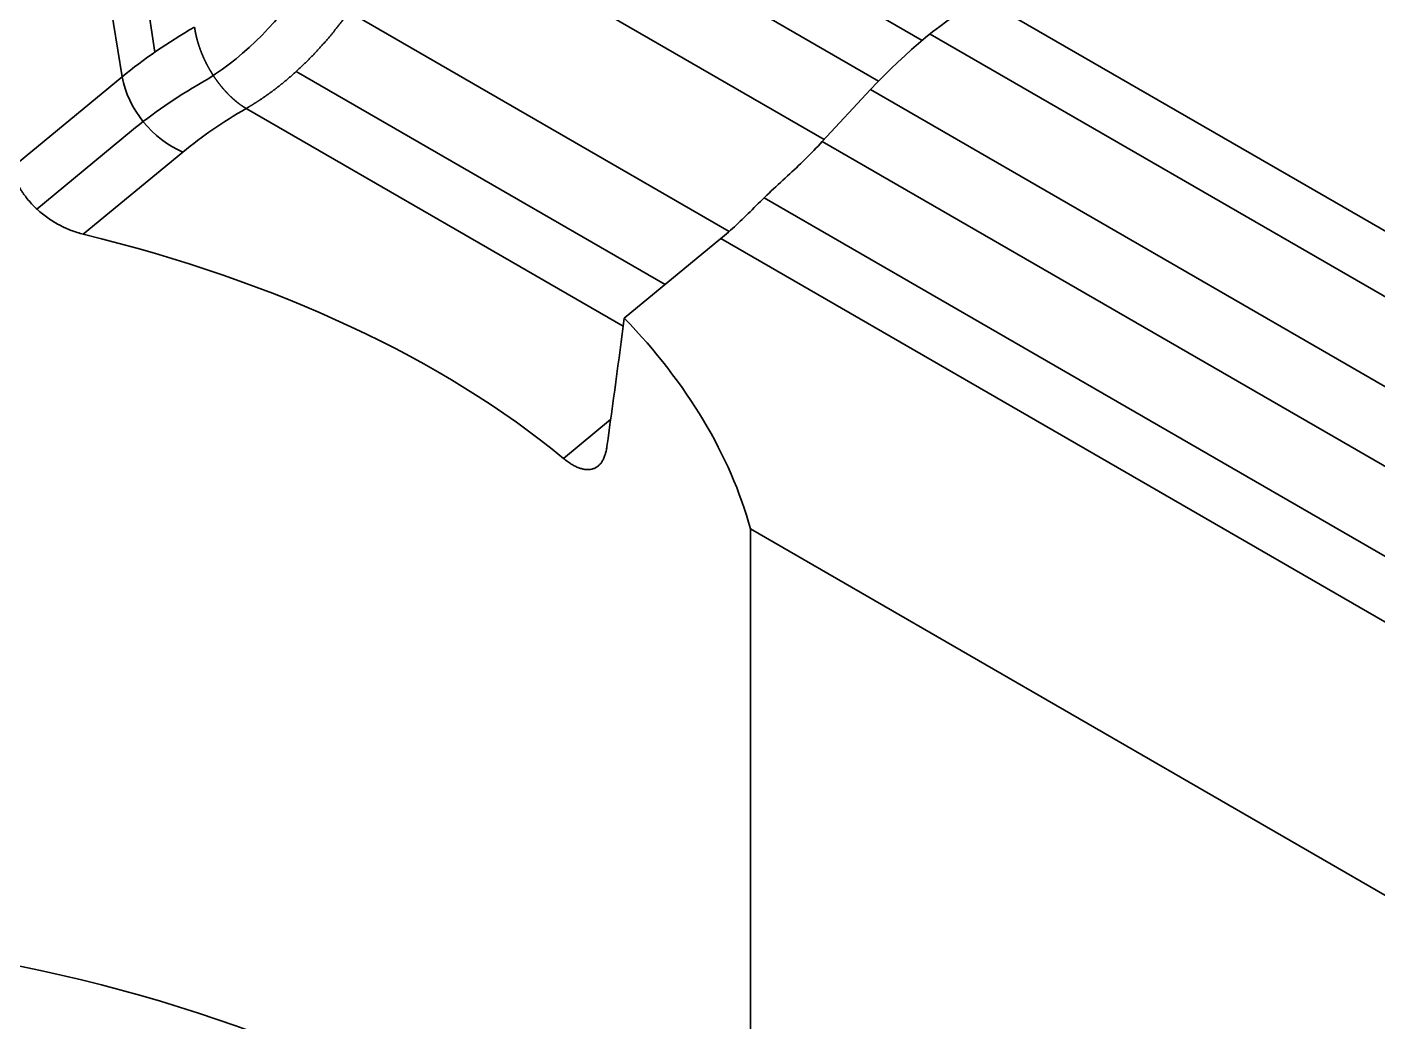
# Model space of a CAD drawing. Header units: millimetres. Extents: x 256 to 2096, y 1004 to 2403.
# Drawn here: x 1630.8 to 1720.6, y 2024.8 to 2091 of the extents above; entities that cross this region are included whole.
import ezdxf

# ---------------------------------------------------------------- set-up
doc = ezdxf.new("R2010")
doc.units = ezdxf.units.MM
doc.layers.add('1', color=7, linetype='Continuous', true_color=0xffffff)

msp = doc.modelspace()

# ---------------------------------------------------------------- linework, layer by layer
at = {"layer": '1', "color": 7, "linetype": 'Continuous', "lineweight": 35}
for p, q in [((1663.639, 2105.484), (1690.294, 2090.095)), ((1687.397, 2087.392), (1660.35, 2103.008)), ((1639.285, 2089.319), (1637.676, 2099.784)), ((1656.986, 2098.973), (1683.775, 2083.506)), ((1637.111, 2087.677), (1635.397, 2098.06)), ((1694.266, 2092.903), (1747.183, 2062.352)), ((1677.451, 2077.388), (1652.168, 2091.985)), ((1690.814, 2090.521), (1743.834, 2059.91)), ((1629.781, 2081.632), (1637.111, 2087.677)), ((1648.673, 2088.025), (1673.197, 2073.866)), ((1683.65, 2083.372), (1686.861, 2086.826)), ((1686.861, 2086.826), (1740.253, 2056)), ((1670.419, 2071.095), (1645.347, 2085.57)), ((1637.733, 2084.082), (1631.433, 2078.887)), ((1737.857, 2052.076), (1683.65, 2083.372)), ((1634.523, 2077.213), (1641.145, 2082.672)), ((1735.929, 2047.211), (1679.784, 2079.627)), ((1670.491, 2071.634), (1676.898, 2076.917)), ((1734.493, 2043.665), (1676.898, 2076.917)), ((1669.582, 2064.884), (1666.452, 2062.303)), ((1806.538, 1983.913), (1678.882, 2057.615)), ((1678.882, 1994.941), (1678.882, 2057.615))]:
    msp.add_line(p, q, dxfattribs=at)
for centre, major_axis, ratio, start_param, end_param in [((1639.887, 2105.052), (6.727, 19.035), 0.666532, 3.804731, 4.329971), ((1691.773, 2078.013), (12.247, 15.98), 0.469287, 0.84682, 1.370419), ((1672.259, 2073.468), (42.907, 0), 0.57735, 2.356194, 2.530727), ((1641.145, 2086.755), (-3.181, 3.858), 0.668835, 0.856042, 2.252305), ((1672.259, 2070.094), (-42.179, 0), 0.57735, 5.499064, 5.671298), ((1672.259, 2070.094), (37.983, 0), 0.57735, 2.358184, 2.530727), ((1678.739, 2092.185), (12.247, 15.98), 0.469287, 4.345311, 4.512011), ((1679.43, 2091.785), (10.032, 17.302), 0.372174, 3.927669, 4.104795), ((1605.72, 2037.802), (-74.09, 0), 0.57735, 3.751495, 4.313103), ((1605.72, 1900.723), (65.737, 320.389), 0.106668, 5.265611, 5.296793), ((1605.72, 2050.865), (-74.09, 0), 0.57735, 3.30005, 3.648562), ((1605.72, 1988.191), (-74.09, 0), 0.57735, 3.30005, 4.553932)]:
    msp.add_ellipse(centre, major_axis=major_axis, ratio=ratio, start_param=start_param, end_param=end_param, dxfattribs=at)
for points, knots in [([(1645.347, 2085.57), (1645.364, 2085.579), (1645.397, 2085.599), (1645.446, 2085.628), (1645.496, 2085.657), (1645.546, 2085.686), (1645.595, 2085.716), (1645.645, 2085.746), (1645.694, 2085.776), (1645.744, 2085.806), (1645.793, 2085.837), (1645.843, 2085.867), (1645.892, 2085.898), (1645.942, 2085.93), (1645.991, 2085.961), (1646.041, 2085.993), (1646.09, 2086.025), (1646.14, 2086.057), (1646.189, 2086.089), (1646.239, 2086.122), (1646.288, 2086.154), (1646.337, 2086.187), (1646.387, 2086.221), (1646.436, 2086.254), (1646.485, 2086.288), (1646.535, 2086.322), (1646.584, 2086.356), (1646.633, 2086.39), (1646.683, 2086.424), (1646.732, 2086.459), (1646.781, 2086.494), (1646.83, 2086.529), (1646.879, 2086.565), (1646.928, 2086.6), (1646.977, 2086.636), (1647.026, 2086.672), (1647.075, 2086.708), (1647.124, 2086.745), (1647.173, 2086.782), (1647.222, 2086.818), (1647.271, 2086.856), (1647.32, 2086.893), (1647.369, 2086.93), (1647.418, 2086.968), (1647.466, 2087.006), (1647.515, 2087.044), (1647.564, 2087.083), (1647.612, 2087.121), (1647.661, 2087.16), (1647.709, 2087.199), (1647.758, 2087.238), (1647.806, 2087.278), (1647.855, 2087.318), (1647.903, 2087.357), (1647.951, 2087.397), (1648, 2087.438), (1648.048, 2087.478), (1648.096, 2087.519), (1648.144, 2087.56), (1648.192, 2087.601), (1648.241, 2087.642), (1648.289, 2087.684), (1648.337, 2087.726), (1648.384, 2087.768), (1648.432, 2087.81), (1648.48, 2087.852), (1648.528, 2087.895), (1648.576, 2087.937), (1648.623, 2087.98), (1648.671, 2088.024), (1648.718, 2088.067), (1648.766, 2088.111), (1648.813, 2088.154), (1648.861, 2088.198), (1648.908, 2088.243), (1648.955, 2088.287), (1649.003, 2088.332), (1649.05, 2088.376), (1649.097, 2088.421), (1649.144, 2088.467), (1649.191, 2088.512), (1649.238, 2088.558), (1649.285, 2088.603), (1649.332, 2088.649), (1649.378, 2088.696), (1649.425, 2088.742), (1649.472, 2088.789), (1649.518, 2088.835), (1649.565, 2088.882), (1649.611, 2088.93), (1649.657, 2088.977), (1649.704, 2089.025), (1649.75, 2089.072), (1649.796, 2089.12), (1649.842, 2089.169), (1649.888, 2089.217), (1649.934, 2089.266), (1649.98, 2089.314), (1650.026, 2089.363), (1650.072, 2089.412), (1650.117, 2089.462), (1650.163, 2089.511), (1650.208, 2089.561), (1650.254, 2089.611), (1650.299, 2089.661), (1650.344, 2089.711), (1650.39, 2089.762), (1650.435, 2089.813), (1650.48, 2089.863), (1650.525, 2089.914), (1650.57, 2089.966), (1650.615, 2090.017), (1650.659, 2090.069), (1650.704, 2090.12), (1650.749, 2090.172), (1650.793, 2090.225), (1650.837, 2090.277), (1650.882, 2090.329), (1650.926, 2090.382), (1650.97, 2090.435), (1651.014, 2090.488), (1651.058, 2090.541), (1651.102, 2090.595), (1651.146, 2090.648), (1651.19, 2090.702), (1651.233, 2090.756), (1651.277, 2090.81), (1651.32, 2090.864), (1651.363, 2090.919), (1651.407, 2090.973), (1651.45, 2091.028), (1651.493, 2091.083), (1651.536, 2091.138), (1651.579, 2091.193), (1651.621, 2091.249), (1651.664, 2091.305), (1651.707, 2091.36), (1651.749, 2091.416), (1651.791, 2091.472), (1651.834, 2091.529), (1651.876, 2091.585), (1651.918, 2091.642), (1651.96, 2091.699), (1652.002, 2091.755), (1652.043, 2091.813), (1652.085, 2091.87), (1652.126, 2091.927), (1652.154, 2091.966), (1652.168, 2091.985)], [0, 0, 0, 0, 0.006694, 0.013391, 0.020091, 0.026792, 0.033497, 0.040204, 0.046913, 0.053625, 0.060339, 0.067056, 0.073775, 0.080496, 0.08722, 0.093946, 0.100675, 0.107406, 0.114139, 0.120875, 0.127613, 0.134353, 0.141096, 0.14784, 0.154587, 0.161337, 0.168088, 0.174842, 0.181597, 0.188355, 0.195116, 0.201878, 0.208642, 0.215409, 0.222177, 0.228948, 0.235721, 0.242496, 0.249272, 0.256051, 0.262832, 0.269615, 0.2764, 0.283186, 0.289975, 0.296766, 0.303558, 0.310353, 0.317149, 0.323947, 0.330747, 0.337549, 0.344353, 0.351159, 0.357966, 0.364776, 0.371587, 0.378401, 0.385216, 0.392033, 0.398852, 0.405673, 0.412496, 0.419322, 0.426149, 0.432978, 0.439809, 0.446642, 0.453477, 0.460314, 0.467153, 0.473995, 0.480838, 0.487683, 0.494531, 0.50138, 0.508232, 0.515086, 0.521941, 0.528799, 0.535659, 0.542522, 0.549386, 0.556252, 0.563121, 0.569992, 0.576865, 0.58374, 0.590617, 0.597497, 0.604379, 0.611263, 0.618149, 0.625038, 0.631928, 0.638821, 0.645716, 0.652614, 0.659514, 0.666416, 0.67332, 0.680226, 0.687135, 0.694046, 0.700959, 0.707874, 0.714791, 0.72171, 0.728631, 0.735555, 0.74248, 0.749408, 0.756337, 0.763269, 0.770202, 0.777138, 0.784075, 0.791014, 0.797956, 0.804899, 0.811844, 0.818791, 0.825739, 0.83269, 0.839642, 0.846596, 0.853552, 0.86051, 0.867469, 0.87443, 0.881393, 0.888357, 0.895324, 0.902291, 0.909261, 0.916231, 0.923204, 0.930178, 0.937154, 0.944131, 0.951109, 0.958089, 0.965071, 0.972054, 0.979038, 0.986024, 0.993011, 1, 1, 1, 1]), ([(1645.347, 2085.57), (1645.339, 2085.575), (1645.322, 2085.585), (1645.297, 2085.6), (1645.271, 2085.616), (1645.246, 2085.632), (1645.221, 2085.648), (1645.195, 2085.664), (1645.17, 2085.68), (1645.145, 2085.697), (1645.12, 2085.714), (1645.095, 2085.73), (1645.07, 2085.748), (1645.045, 2085.765), (1645.02, 2085.782), (1644.995, 2085.8), (1644.97, 2085.818), (1644.945, 2085.836), (1644.92, 2085.854), (1644.895, 2085.872), (1644.871, 2085.891), (1644.846, 2085.91), (1644.822, 2085.929), (1644.797, 2085.948), (1644.773, 2085.967), (1644.748, 2085.986), (1644.724, 2086.006), (1644.699, 2086.025), (1644.675, 2086.045), (1644.651, 2086.065), (1644.627, 2086.086), (1644.603, 2086.106), (1644.579, 2086.126), (1644.555, 2086.147), (1644.531, 2086.168), (1644.507, 2086.189), (1644.484, 2086.21), (1644.46, 2086.231), (1644.436, 2086.252), (1644.413, 2086.274), (1644.389, 2086.296), (1644.366, 2086.317), (1644.343, 2086.339), (1644.319, 2086.361), (1644.296, 2086.384), (1644.273, 2086.406), (1644.25, 2086.428), (1644.227, 2086.451), (1644.205, 2086.474), (1644.182, 2086.497), (1644.159, 2086.52), (1644.136, 2086.543), (1644.114, 2086.566), (1644.092, 2086.589), (1644.069, 2086.613), (1644.047, 2086.636), (1644.025, 2086.66), (1644.003, 2086.684), (1643.981, 2086.708), (1643.959, 2086.732), (1643.937, 2086.756), (1643.915, 2086.78), (1643.894, 2086.805), (1643.872, 2086.829), (1643.851, 2086.854), (1643.829, 2086.878), (1643.808, 2086.903), (1643.787, 2086.928), (1643.766, 2086.953), (1643.745, 2086.978), (1643.724, 2087.003), (1643.703, 2087.028), (1643.683, 2087.053), (1643.662, 2087.079), (1643.642, 2087.104), (1643.621, 2087.13), (1643.601, 2087.156), (1643.581, 2087.181), (1643.561, 2087.207), (1643.541, 2087.233), (1643.521, 2087.259), (1643.501, 2087.285), (1643.482, 2087.311), (1643.462, 2087.338), (1643.443, 2087.364), (1643.424, 2087.39), (1643.404, 2087.417), (1643.385, 2087.443), (1643.366, 2087.47), (1643.347, 2087.496), (1643.329, 2087.523), (1643.31, 2087.55), (1643.291, 2087.576), (1643.273, 2087.603), (1643.255, 2087.63), (1643.236, 2087.657), (1643.218, 2087.684), (1643.2, 2087.711), (1643.183, 2087.738), (1643.165, 2087.765), (1643.147, 2087.793), (1643.13, 2087.82), (1643.112, 2087.847), (1643.095, 2087.875), (1643.078, 2087.902), (1643.061, 2087.929), (1643.044, 2087.957), (1643.027, 2087.984), (1643.01, 2088.012), (1642.994, 2088.04), (1642.977, 2088.067), (1642.961, 2088.095), (1642.945, 2088.122), (1642.928, 2088.15), (1642.912, 2088.178), (1642.897, 2088.206), (1642.881, 2088.233), (1642.865, 2088.261), (1642.85, 2088.289), (1642.834, 2088.317), (1642.819, 2088.345), (1642.804, 2088.373), (1642.789, 2088.401), (1642.774, 2088.429), (1642.759, 2088.456), (1642.744, 2088.484), (1642.73, 2088.512), (1642.715, 2088.54), (1642.701, 2088.568), (1642.687, 2088.596), (1642.673, 2088.624), (1642.659, 2088.652), (1642.645, 2088.68), (1642.631, 2088.708), (1642.618, 2088.736), (1642.604, 2088.764), (1642.591, 2088.792), (1642.578, 2088.82), (1642.565, 2088.848), (1642.552, 2088.876), (1642.539, 2088.904), (1642.527, 2088.932), (1642.514, 2088.96), (1642.501, 2088.988), (1642.489, 2089.016), (1642.477, 2089.044), (1642.465, 2089.072), (1642.453, 2089.1), (1642.441, 2089.128), (1642.429, 2089.156), (1642.418, 2089.184), (1642.406, 2089.212), (1642.395, 2089.239), (1642.384, 2089.267), (1642.373, 2089.295), (1642.362, 2089.323), (1642.351, 2089.351), (1642.34, 2089.378), (1642.33, 2089.406), (1642.319, 2089.434), (1642.309, 2089.461), (1642.299, 2089.489), (1642.289, 2089.517), (1642.279, 2089.544), (1642.269, 2089.572), (1642.259, 2089.599), (1642.25, 2089.627), (1642.24, 2089.654), (1642.231, 2089.681), (1642.222, 2089.709), (1642.213, 2089.736), (1642.204, 2089.763), (1642.195, 2089.791), (1642.186, 2089.818), (1642.178, 2089.845), (1642.169, 2089.872), (1642.161, 2089.899), (1642.153, 2089.926), (1642.145, 2089.953), (1642.137, 2089.98), (1642.129, 2090.007), (1642.121, 2090.034), (1642.113, 2090.06), (1642.106, 2090.087), (1642.099, 2090.114), (1642.091, 2090.141), (1642.084, 2090.167), (1642.077, 2090.194), (1642.07, 2090.22), (1642.064, 2090.247), (1642.057, 2090.273), (1642.05, 2090.299), (1642.044, 2090.325), (1642.038, 2090.352), (1642.032, 2090.378), (1642.026, 2090.404), (1642.02, 2090.43), (1642.014, 2090.456), (1642.008, 2090.482), (1642.003, 2090.507), (1641.997, 2090.533), (1641.992, 2090.559), (1641.987, 2090.585), (1641.981, 2090.61), (1641.976, 2090.636), (1641.972, 2090.661), (1641.967, 2090.686), (1641.962, 2090.712), (1641.958, 2090.737), (1641.953, 2090.762), (1641.949, 2090.787), (1641.945, 2090.812), (1641.941, 2090.837), (1641.937, 2090.862), (1641.933, 2090.887), (1641.929, 2090.912), (1641.926, 2090.936), (1641.922, 2090.961), (1641.92, 2090.977), (1641.919, 2090.985)], [0, 0, 0, 0, 0.005218, 0.010431, 0.015638, 0.020839, 0.026035, 0.031225, 0.03641, 0.041588, 0.046761, 0.051929, 0.057091, 0.062247, 0.067397, 0.072542, 0.077682, 0.082815, 0.087943, 0.093065, 0.098182, 0.103293, 0.108398, 0.113498, 0.118592, 0.12368, 0.128763, 0.13384, 0.138912, 0.143978, 0.149038, 0.154092, 0.159141, 0.164184, 0.169222, 0.174254, 0.17928, 0.184301, 0.189316, 0.194325, 0.199329, 0.204327, 0.209319, 0.214306, 0.219287, 0.224262, 0.229232, 0.234196, 0.239155, 0.244107, 0.249055, 0.253996, 0.258932, 0.263862, 0.268787, 0.273706, 0.278619, 0.283527, 0.288429, 0.293325, 0.298216, 0.303101, 0.30798, 0.312854, 0.317722, 0.322585, 0.327442, 0.332293, 0.337138, 0.341978, 0.346812, 0.351641, 0.356464, 0.361281, 0.366093, 0.370899, 0.375699, 0.380494, 0.385283, 0.390066, 0.394844, 0.399616, 0.404382, 0.409143, 0.413898, 0.418648, 0.423392, 0.42813, 0.432862, 0.437589, 0.442311, 0.447026, 0.451736, 0.45644, 0.461139, 0.465832, 0.470519, 0.475201, 0.479877, 0.484548, 0.489212, 0.493872, 0.498525, 0.503173, 0.507815, 0.512452, 0.517082, 0.521708, 0.526327, 0.530941, 0.535549, 0.540152, 0.544749, 0.54934, 0.553926, 0.558506, 0.563081, 0.567649, 0.572212, 0.57677, 0.581322, 0.585868, 0.590408, 0.594943, 0.599472, 0.603996, 0.608514, 0.613026, 0.617533, 0.622034, 0.626529, 0.631019, 0.635503, 0.639981, 0.644454, 0.648921, 0.653382, 0.657838, 0.662288, 0.666733, 0.671171, 0.675605, 0.680032, 0.684454, 0.68887, 0.693281, 0.697686, 0.702085, 0.706479, 0.710867, 0.715249, 0.719626, 0.723997, 0.728362, 0.732722, 0.737076, 0.741425, 0.745768, 0.750105, 0.754436, 0.758762, 0.763082, 0.767397, 0.771706, 0.776009, 0.780307, 0.784599, 0.788885, 0.793166, 0.797441, 0.80171, 0.805974, 0.810232, 0.814485, 0.818731, 0.822973, 0.827208, 0.831438, 0.835662, 0.839881, 0.844094, 0.848301, 0.852503, 0.856699, 0.860889, 0.865074, 0.869253, 0.873426, 0.877594, 0.881756, 0.885912, 0.890063, 0.894208, 0.898348, 0.902482, 0.90661, 0.910732, 0.914849, 0.918961, 0.923066, 0.927166, 0.93126, 0.935349, 0.939432, 0.94351, 0.947581, 0.951647, 0.955708, 0.959763, 0.963812, 0.967855, 0.971893, 0.975925, 0.979952, 0.983973, 0.987988, 0.991998, 0.996002, 1, 1, 1, 1]), ([(1634.523, 2077.213), (1634.386, 2077.246), (1634.249, 2077.284), (1633.978, 2077.37), (1633.707, 2077.464), (1633.44, 2077.577), (1633.24, 2077.669), (1633.141, 2077.716), (1633.042, 2077.767), (1632.976, 2077.801), (1632.943, 2077.818), (1632.78, 2077.905), (1632.524, 2078.053), (1632.156, 2078.296), (1631.921, 2078.473), (1631.692, 2078.657), (1631.58, 2078.753), (1631.361, 2078.952), (1631.152, 2079.156), (1630.864, 2079.477), (1630.69, 2079.701), (1630.567, 2079.872), (1630.506, 2079.959), (1630.449, 2080.047), (1630.411, 2080.106), (1630.393, 2080.136), (1630.302, 2080.285), (1630.168, 2080.524), (1630.002, 2080.888), (1629.914, 2081.135), (1629.857, 2081.32), (1629.84, 2081.383), (1629.816, 2081.476), (1629.808, 2081.508), (1629.794, 2081.57), (1629.787, 2081.601), (1629.781, 2081.632)], [0, 0, 0, 0, 0.0625, 0.0625, 0.125, 0.1875, 0.1875, 0.21875, 0.234375, 0.234375, 0.25, 0.25, 0.3125, 0.375, 0.4375, 0.4375, 0.5, 0.5, 0.5625, 0.625, 0.6875, 0.6875, 0.71875, 0.734375, 0.734375, 0.75, 0.75, 0.8125, 0.875, 0.9375, 0.9375, 0.96875, 0.96875, 0.984375, 0.984375, 1, 1, 1, 1]), ([(1681.343, 2081.085), (1680.917, 2080.698), (1680.507, 2080.318), (1679.722, 2079.571), (1679.347, 2079.204), (1678.99, 2078.842)], [0, 0, 0, 0, 0.5, 0.5, 1, 1, 1, 1]), ([(1669.338, 2063.1), (1669.323, 2062.993), (1669.305, 2062.891), (1669.271, 2062.745), (1669.253, 2062.674), (1669.233, 2062.605), (1669.219, 2062.56), (1669.212, 2062.538), (1669.175, 2062.429), (1669.142, 2062.348), (1669.069, 2062.198), (1668.99, 2062.06), (1668.898, 2061.944), (1668.824, 2061.867), (1668.799, 2061.842), (1668.747, 2061.796), (1668.72, 2061.775), (1668.637, 2061.716), (1668.579, 2061.682), (1668.504, 2061.648), (1668.488, 2061.641), (1668.458, 2061.629), (1668.411, 2061.612), (1668.363, 2061.598), (1668.266, 2061.575), (1668.132, 2061.557), (1667.92, 2061.563), (1667.77, 2061.59), (1667.655, 2061.62), (1667.616, 2061.631), (1667.537, 2061.656), (1667.498, 2061.67), (1667.378, 2061.715), (1667.217, 2061.787), (1666.969, 2061.926), (1666.798, 2062.039), (1666.691, 2062.117), (1666.669, 2062.133), (1666.626, 2062.165), (1666.604, 2062.182), (1666.539, 2062.232), (1666.495, 2062.267), (1666.452, 2062.303)], [0, 0, 0, 0, 0.0625, 0.0625, 0.09375, 0.109375, 0.109375, 0.125, 0.125, 0.1875, 0.1875, 0.25, 0.3125, 0.3125, 0.34375, 0.34375, 0.375, 0.375, 0.4375, 0.4375, 0.453125, 0.453125, 0.46875, 0.5, 0.5, 0.5625, 0.625, 0.6875, 0.6875, 0.71875, 0.71875, 0.75, 0.75, 0.8125, 0.875, 0.9375, 0.9375, 0.953125, 0.953125, 0.96875, 0.96875, 1, 1, 1, 1])]:
    msp.add_open_spline(points, degree=3, knots=knots, dxfattribs=at)

doc.saveas('drawing.dxf')
